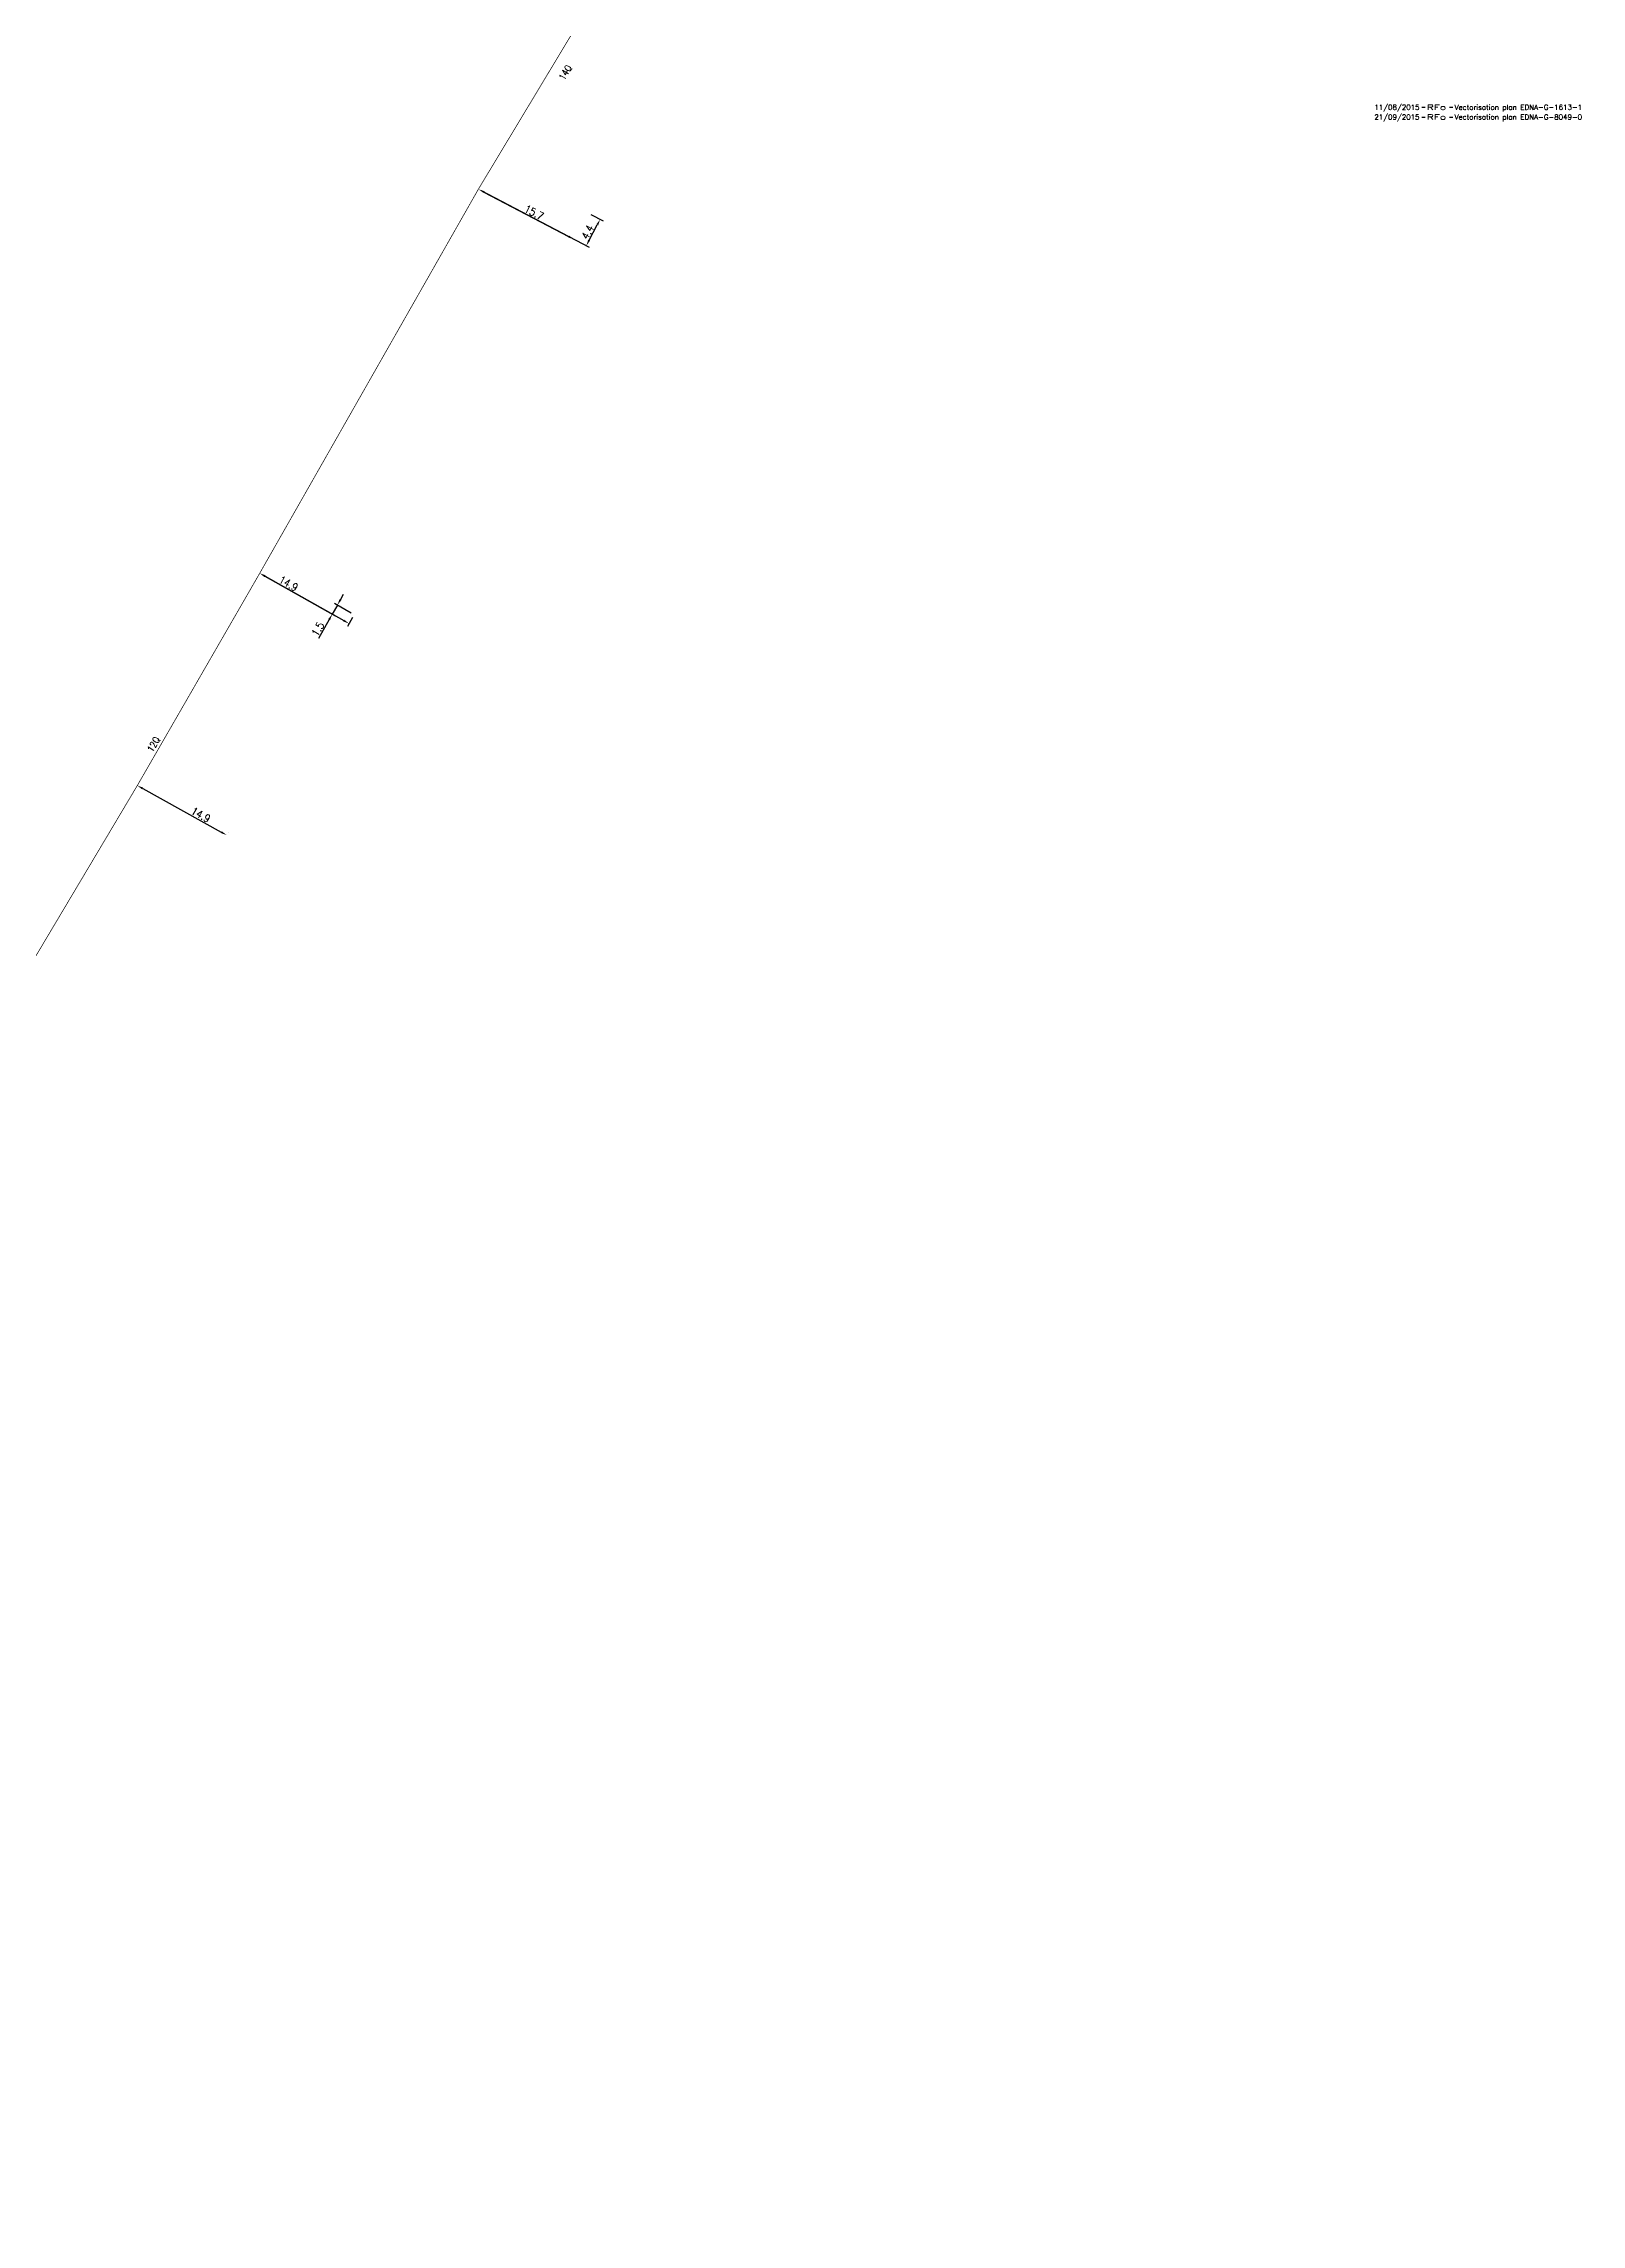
# Model space of a CAD drawing. Header units: millimetres. Extents: x 185000 to 186003, y 127000 to 128000.
# Drawn here: x 185247.2 to 185470.7, y 127181.4 to 127498.2 of the extents above; entities that cross this region are included whole.
import ezdxf
from ezdxf.enums import TextEntityAlignment as Align

# ---------------------------------------------------------------- set-up
doc = ezdxf.new("R2010")
doc.units = ezdxf.units.MM
doc.linetypes.add('S_ST', pattern=[14, 8, -1.5, 0, -1.5, 0, -1.5, 0, -1.5])
doc.layers.get('0').update_dxf_attribs({"linetype": 'CONTINUOUS'})
doc.layers.add('S_100', color=5, linetype='CONTINUOUS')
doc.layers.add('S_910', color=7, linetype='CONTINUOUS', plot=False)
doc.styles.get("Standard").update_dxf_attribs({"font": 'romans.shx', "width": 0.85})
doc.dimstyles.get("Standard").update_dxf_attribs({"dimtxt": 1.5, "dimasz": 1.2, "dimexe": 0.625, "dimexo": 0.625, "dimgap": 0.25, "dimtad": 1, "dimdec": 1, "dimzin": 0, "dimdsep": 46, "dimtxsty": 'Standard', "dimcen": -0.5, "dimadec": 0, "dimazin": 0, "dimtfac": 1, "dimtdec": 1, "dimtmove": 0, "dimatfit": 3, "dimfxl": 0, "dimtolj": 1, "dimtzin": 0, "dimarcsym": 0})

# ---------------------------------------------------------------- blocks, each defined once
blk = doc.blocks.new('GIS_MODF')
at = {"color": 0, "linetype": 'Continuous', "flags": 128}
for points in [[(-2.26, -0.01), (-1.76, -0.01)], [(1.76, -0.01), (2.26, -0.01)]]:
    blk.add_lwpolyline(points, dxfattribs=at)
at = {"color": 0, "linetype": 'Continuous'}
blk.add_attdef('DATE', text='', height=0.75, dxfattribs=at).set_placement((-2.58, -0.39), align=Align.RIGHT)
at = {"color": 0, "linetype": 'Continuous', "width": 3.590909}
blk.add_attdef('USER', text='', height=0.75, dxfattribs=at).set_placement((-1.52, -0.39), (1.31, -0.39), align=Align.FIT)
at = {"color": 0, "linetype": 'Continuous'}
blk.add_attdef('DESC', (2.53, -0.39), '', height=0.75, dxfattribs=at)
blk = doc.blocks.new('*D93')
at = {"layer": 'S_100', "color": 0, "linetype": 'Continuous', "lineweight": -2, "ltscale": 0.5, "transparency": 16777216}
for p, q in [((185310.83, 127476.84), (185326.49, 127468.61)), ((185326.77, 127473.38), (185328.53, 127472.46)), ((185326.5, 127469.63), (185327.69, 127471.88))]:
    blk.add_line(p, q, dxfattribs=at)
at = {"layer": 'S_100', "color": 0, "linetype": 'Continuous', "ltscale": 0.5, "transparency": 16777216}
for points in [[(185327.56, 127471.95), (185327.82, 127471.81), (185328.11, 127472.67)], [(185326.36, 127469.7), (185326.63, 127469.56), (185326.08, 127468.83)]]:
    blk.add_solid(points, dxfattribs=at)
at = {"layer": 'S_100', "color": 0, "linetype": 'Continuous', "ltscale": 0.5, "transparency": 16777216, "insert": (185326.29, 127470.83), "char_height": 1.125, "attachment_point": 5, "rotation": 62.0636}
blk.add_mtext('\\A1;4.4', dxfattribs=at)
blk = doc.blocks.new('*D94')
at = {"layer": 'S_100', "color": 0, "linetype": 'Continuous', "lineweight": -2, "ltscale": 0.5, "transparency": 16777216}
blk.add_line((185311.21, 127476.64), (185323.52, 127470.17), dxfattribs=at)
at = {"layer": 'S_100', "color": 0, "linetype": 'Continuous', "ltscale": 0.5, "transparency": 16777216}
for points in [[(185311.28, 127476.77), (185311.14, 127476.51), (185310.41, 127477.06)], [(185323.59, 127470.31), (185323.45, 127470.04), (185324.31, 127469.76)]]:
    blk.add_solid(points, dxfattribs=at)
at = {"layer": 'S_100', "color": 0, "linetype": 'Continuous', "ltscale": 0.5, "transparency": 16777216, "insert": (185318.49, 127473.66), "char_height": 1.125, "attachment_point": 5, "rotation": 332.2889}
blk.add_mtext('\\A1;15.7', dxfattribs=at)
blk = doc.blocks.new('*D95')
at = {"layer": 'S_100', "color": 0, "linetype": 'Continuous', "lineweight": -2, "ltscale": 0.5, "transparency": 16777216}
for p, q in [((185279.04, 127421.03), (185289.58, 127415.09)), ((185289.91, 127416.63), (185289.17, 127415.32)), ((185291.94, 127415.48), (185289.5, 127416.86)), ((185290.35, 127417.41), (185290.79, 127418.2)), ((185288.73, 127414.54), (185287.19, 127411.8))]:
    blk.add_line(p, q, dxfattribs=at)
at = {"layer": 'S_100', "color": 0, "linetype": 'Continuous', "ltscale": 0.5, "transparency": 16777216}
for points in [[(185290.22, 127417.48), (185290.48, 127417.34), (185289.91, 127416.63)], [(185288.6, 127414.61), (185288.86, 127414.46), (185289.17, 127415.32)]]:
    blk.add_solid(points, dxfattribs=at)
at = {"layer": 'S_100', "color": 0, "linetype": 'Continuous', "ltscale": 0.5, "transparency": 16777216, "insert": (185287.08, 127413.14), "char_height": 1.125, "attachment_point": 5, "rotation": 60.6151}
blk.add_mtext('\\A1;1.5', dxfattribs=at)
blk = doc.blocks.new('*D96')
at = {"layer": 'S_100', "color": 0, "linetype": 'Continuous', "lineweight": -2, "ltscale": 0.5, "transparency": 16777216}
for p, q in [((185279.41, 127420.81), (185290.83, 127414.39)), ((185292.12, 127414.84), (185291.38, 127413.54))]:
    blk.add_line(p, q, dxfattribs=at)
at = {"layer": 'S_100', "color": 0, "linetype": 'Continuous', "ltscale": 0.5, "transparency": 16777216}
for points in [[(185279.49, 127420.95), (185279.34, 127420.68), (185278.63, 127421.26)], [(185290.9, 127414.52), (185290.76, 127414.26), (185291.61, 127413.94)]]:
    blk.add_solid(points, dxfattribs=at)
at = {"layer": 'S_100', "color": 0, "linetype": 'Continuous', "ltscale": 0.5, "transparency": 16777216, "insert": (185282.81, 127419.76), "char_height": 1.125, "attachment_point": 5, "rotation": 330.6151}
blk.add_mtext('\\A1;14.9', dxfattribs=at)
blk = doc.blocks.new('*D97')
at = {"layer": 'S_100', "color": 0, "linetype": 'Continuous', "lineweight": -2, "ltscale": 0.5, "transparency": 16777216}
for p, q in [((185261.07, 127390.83), (185261.07, 127390.83)), ((185261.63, 127389.98), (185273.04, 127383.65)), ((185274.05, 127383.62), (185274.05, 127383.62))]:
    blk.add_line(p, q, dxfattribs=at)
at = {"layer": 'S_100', "color": 0, "linetype": 'Continuous', "ltscale": 0.5, "transparency": 16777216}
for points in [[(185261.7, 127390.11), (185261.55, 127389.85), (185260.84, 127390.42)], [(185273.11, 127383.78), (185272.97, 127383.52), (185273.83, 127383.21)]]:
    blk.add_solid(points, dxfattribs=at)
at = {"layer": 'S_100', "color": 0, "linetype": 'Continuous', "ltscale": 0.5, "transparency": 16777216, "insert": (185270.06, 127386.16), "char_height": 1.125, "attachment_point": 5, "rotation": 330.9824}
blk.add_mtext('\\A1;14.9', dxfattribs=at)

msp = doc.modelspace()

# ---------------------------------------------------------------- linework, layer by layer
at = {"layer": 'S_100', "linetype": 'S_ST', "ltscale": 0.5, "const_width": 0.1, "flags": 128}
msp.add_lwpolyline([(185368.39, 127578.52), (185368.74, 127577.86, 0.077108), (185368.83, 127577.74), (185375.61, 127571.12, -0.413259), (185375.62, 127570.42), (185373.98, 127568.73), (185367.4, 127561.09), (185351.06, 127541.01), (185336.7, 127521.05), (185329.5, 127508.76), (185310.41, 127477.06), (185278.63, 127421.26), (185260.84, 127390.42), (185229.88, 127338.42), (185225.01, 127329.72), (185201.08, 127288.13), (185181.73, 127256.44), (185175.11, 127244.46), (185163.5, 127224.36), (185160.17, 127219.65), (185143.82, 127190.79), (185138.27, 127180.01), (185133.22, 127168.86), (185125.1, 127146.13), (185121.32, 127136.84), (185118, 127129.82), (185112.58, 127118.32), (185108.74, 127107.98), (185105.84, 127100.14), (185102.99, 127092.47), (185098.3, 127078.41), (185098.3, 127078.41), (185095.34, 127068.86), (185095.01, 127067.7), (185091.82, 127056.85), (185088.29, 127045.19), (185085.52, 127035.22), (185082.64, 127019.74), (185081.48, 127009.61), (185080.42, 127000)], format="xyb", dxfattribs=at)

# ---------------------------------------------------------------- block references
at = {"layer": 'S_910', "ltscale": 0.5}
ref = msp.add_blockref('GIS_MODF', (185449.76, 127488.97), dxfattribs=at)
ref.add_attrib('DATE', '11/08/2015', dxfattribs={"layer": '0', "color": 0, "linetype": 'Continuous', "height": 0.75}).set_placement((185447.18, 127488.58), align=Align.RIGHT)
ref.add_attrib('USER', 'RFo', dxfattribs={"layer": '0', "color": 0, "linetype": 'Continuous', "height": 0.75, "width": 1.436364}).set_placement((185448.25, 127488.58), (185451.07, 127488.58), align=Align.FIT)
ref.add_attrib('DESC', 'Vectorisation plan EDNA-G-1613-1', (185452.29, 127488.58), dxfattribs={"layer": '0', "color": 0, "linetype": 'Continuous', "height": 0.75})
ref = msp.add_blockref('GIS_MODF', (185449.76, 127487.55), dxfattribs=at)
ref.add_attrib('DATE', '21/09/2015', dxfattribs={"layer": '0', "color": 0, "linetype": 'Continuous', "height": 0.75}).set_placement((185447.18, 127487.16), align=Align.RIGHT)
ref.add_attrib('USER', 'RFo', dxfattribs={"layer": '0', "color": 0, "linetype": 'Continuous', "height": 0.75, "width": 1.436364}).set_placement((185448.25, 127487.16), (185451.07, 127487.16), align=Align.FIT)
ref.add_attrib('DESC', 'Vectorisation plan EDNA-G-8049-0', (185452.29, 127487.16), dxfattribs={"layer": '0', "color": 0, "linetype": 'Continuous', "height": 0.75})

# ---------------------------------------------------------------- texts
at = {"layer": 'S_100', "linetype": 'S_ST', "ltscale": 0.5, "width": 0.85}
for s, rotation, p in [('14Q', 58.9588, (185323.08, 127493.98)), ('12Q', 60.0251, (185263.23, 127396.38))]:
    msp.add_text(s, height=1, rotation=rotation, dxfattribs=at).set_placement(p, align=Align.MIDDLE)

# ---------------------------------------------------------------- dimensions: what is measured, and where the dimension line sits
at = {"layer": 'S_100', "linetype": 'Continuous', "ltscale": 0.5}
for base, p1, p2, angle, picture, middle in [((185328.11, 127472.67), (185310.41, 127477.06), (185326.35, 127473.6), 242.0636, '*D93', (185326.95, 127470.48)), ((185324.31, 127469.76), (185310.41, 127477.06), (185324.31, 127469.76), 152.2889, '*D94', (185318.14, 127473)), ((185289.91, 127416.63), (185278.63, 127421.26), (185292.35, 127415.25), 240.6151, '*D95', (185287.74, 127412.77)), ((185291.61, 127413.94), (185278.63, 127421.26), (185292.35, 127415.25), 150.6151, '*D96', (185282.45, 127419.11)), ((185273.83, 127383.21), (185260.84, 127390.42), (185273.83, 127383.21), 150.9824, '*D97', (185269.7, 127385.5))]:
    dim = msp.add_linear_dim(base=base, p1=p1, p2=p2, angle=angle, dimstyle='Standard', override={"dimscale": 0.75}, dxfattribs=at)
    dim.commit()
    dim.dimension.update_dxf_attribs({"geometry": picture, "text_midpoint": middle, "dimtype": 160})

doc.saveas('drawing.dxf')
